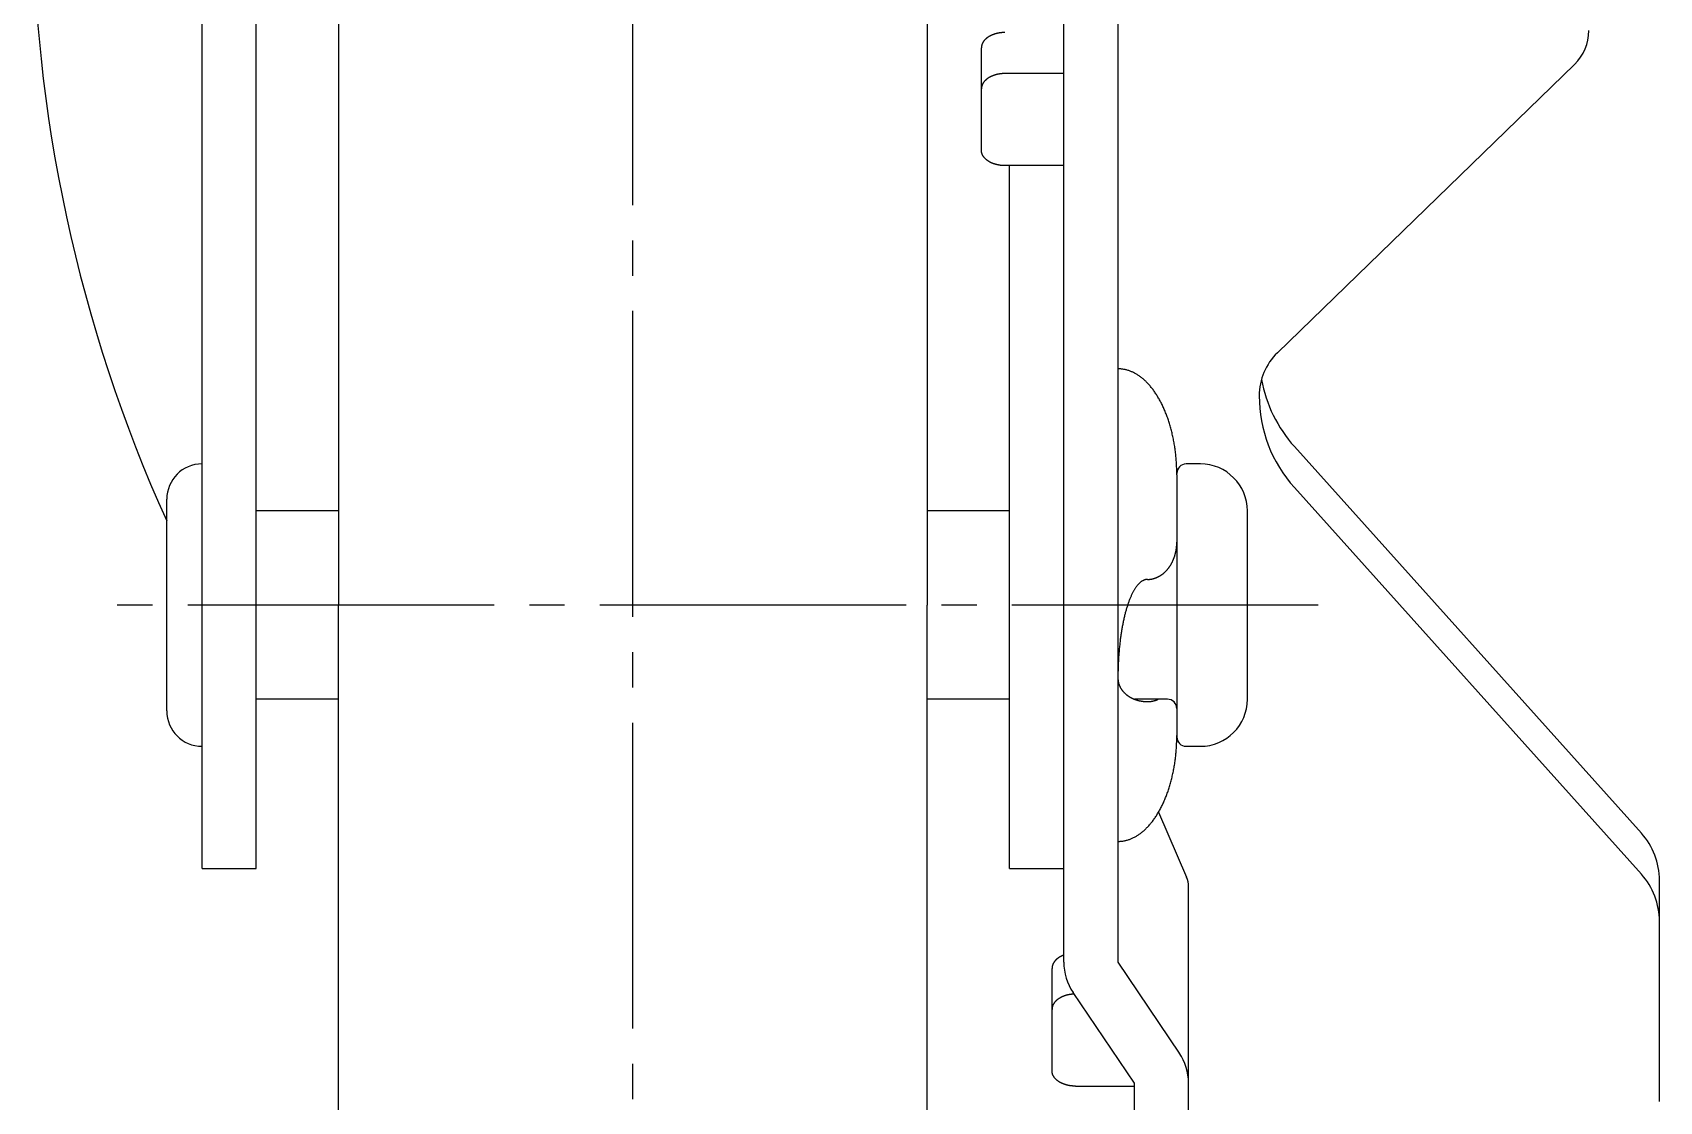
# Model space of a CAD drawing. Extents: x 12 to 284, y 64 to 340.
# Drawn here: x 59.5 to 128.6, y 117.2 to 162.6 of the extents above; entities that cross this region are included whole.
import ezdxf

# ---------------------------------------------------------------- set-up
doc = ezdxf.new("R2010")
doc.units = 0
doc.linetypes.add('CENTER', pattern=[17.5, 13, -1.5, 1.5, -1.5])
doc.layers.get('0').update_dxf_attribs({"linetype": 'CONTINUOUS'})
doc.layers.add('CENTER', color=1, linetype='CENTER')

msp = doc.modelspace()

# ---------------------------------------------------------------- linework, layer by layer
at = {"color": 7, "linetype": 'CONTINUOUS'}
for p, q in [((66.7, 127.053), (66.7, 192.299)), ((69, 127.053), (69, 192.308)), ((103.3, 123.074), (103.3, 192.299)), ((72.5, 186.253), (72.5, 138.253)), ((97.5, 186.253), (97.5, 138.253)), ((105.6, 174.932), (105.6, 123.074)), ((99.8, 157.583), (99.8, 161.935)), ((124.993, 161.232), (112.372, 148.978)), ((103.3, 160.843), (100.8, 160.843)), ((103.3, 156.931), (100.8, 156.931)), ((101, 127.053), (101, 156.931)), ((127.833, 128.559), (113.095, 144.989)), ((108.1, 143.795), (108.1, 132.511)), ((109.1, 144.253), (108.5, 144.253)), ((127.833, 126.815), (113.095, 143.245)), ((65.2, 133.753), (65.2, 142.753)), ((72.5, 142.253), (69, 142.253)), ((101, 142.253), (97.5, 142.253)), ((111.1, 134.253), (111.1, 142.253)), ((72.5, 90.253), (72.5, 138.253)), ((97.5, 90.253), (97.5, 138.253)), ((72.5, 134.253), (69, 134.253)), ((101, 134.253), (97.5, 134.253)), ((107.7, 134.253), (106.302, 134.253)), ((108.5, 132.253), (109.1, 132.253)), ((107.325, 129.453), (108.514, 126.692)), ((66.7, 127.053), (69, 127.053)), ((101, 127.053), (103.3, 127.053)), ((128.6, 117.158), (128.6, 126.556)), ((108.6, 110.942), (108.6, 126.286)), ((105.6, 123.074), (108.205, 119.218)), ((102.8, 118.462), (102.8, 122.814)), ((106.3, 117.931), (103.694, 121.787)), ((103.8, 117.81), (106.3, 117.81)), ((106.3, 111.615), (106.3, 117.931))]:
    msp.add_line(p, q, dxfattribs=at)
for points in [[(100.8, 162.587, 0), (100.787, 162.587, 0), (100.775, 162.587, 0), (100.763, 162.587, 0), (100.751, 162.586, 0), (100.738, 162.586, 0), (100.726, 162.586, 0), (100.714, 162.585, 0), (100.702, 162.584, 0), (100.689, 162.583, 0), (100.677, 162.582, 0), (100.665, 162.581, 0), (100.653, 162.58, 0), (100.641, 162.579, 0), (100.629, 162.578, 0), (100.617, 162.576, 0), (100.604, 162.575, 0), (100.592, 162.573, 0), (100.58, 162.571, 0), (100.569, 162.57, 0), (100.557, 162.568, 0), (100.545, 162.566, 0), (100.533, 162.564, 0), (100.521, 162.561, 0), (100.509, 162.559, 0), (100.498, 162.557, 0), (100.486, 162.554, 0), (100.474, 162.552, 0), (100.463, 162.549, 0), (100.451, 162.546, 0), (100.44, 162.544, 0), (100.428, 162.541, 0), (100.417, 162.538, 0), (100.406, 162.535, 0), (100.394, 162.531, 0), (100.383, 162.528, 0), (100.372, 162.525, 0), (100.361, 162.521, 0), (100.35, 162.518, 0), (100.339, 162.514, 0), (100.328, 162.51, 0), (100.317, 162.506, 0), (100.307, 162.503, 0), (100.296, 162.499, 0), (100.285, 162.495, 0), (100.275, 162.49, 0), (100.265, 162.486, 0), (100.254, 162.482, 0), (100.244, 162.477, 0), (100.234, 162.473, 0), (100.224, 162.468, 0), (100.214, 162.464, 0), (100.204, 162.459, 0), (100.194, 162.454, 0), (100.184, 162.449, 0), (100.175, 162.444, 0), (100.165, 162.439, 0), (100.156, 162.434, 0), (100.146, 162.429, 0), (100.137, 162.424, 0), (100.128, 162.418, 0), (100.119, 162.413, 0), (100.11, 162.407, 0), (100.101, 162.402, 0), (100.092, 162.396, 0), (100.084, 162.391, 0), (100.075, 162.385, 0), (100.067, 162.379, 0), (100.059, 162.373, 0), (100.05, 162.367, 0), (100.042, 162.361, 0), (100.034, 162.355, 0), (100.027, 162.349, 0), (100.019, 162.343, 0), (100.011, 162.336, 0), (100.004, 162.33, 0), (99.996, 162.324, 0), (99.989, 162.317, 0), (99.982, 162.311, 0), (99.975, 162.304, 0), (99.968, 162.298, 0), (99.961, 162.291, 0), (99.955, 162.284, 0), (99.948, 162.277, 0), (99.942, 162.27, 0), (99.936, 162.264, 0), (99.93, 162.257, 0), (99.924, 162.25, 0), (99.918, 162.243, 0), (99.912, 162.236, 0), (99.906, 162.228, 0), (99.901, 162.221, 0), (99.896, 162.214, 0), (99.89, 162.207, 0), (99.885, 162.199, 0), (99.88, 162.192, 0), (99.876, 162.185, 0), (99.871, 162.177, 0), (99.867, 162.17, 0), (99.862, 162.162, 0), (99.858, 162.155, 0), (99.854, 162.147, 0), (99.85, 162.14, 0), (99.846, 162.132, 0), (99.843, 162.125, 0), (99.839, 162.117, 0), (99.836, 162.109, 0), (99.833, 162.101, 0), (99.829, 162.094, 0), (99.827, 162.086, 0), (99.824, 162.078, 0), (99.821, 162.07, 0), (99.819, 162.062, 0), (99.817, 162.055, 0), (99.814, 162.047, 0), (99.812, 162.039, 0), (99.81, 162.031, 0), (99.809, 162.023, 0), (99.807, 162.015, 0), (99.806, 162.007, 0), (99.804, 161.999, 0), (99.803, 161.991, 0), (99.802, 161.983, 0), (99.801, 161.975, 0), (99.801, 161.967, 0), (99.8, 161.959, 0), (99.8, 161.951, 0), (99.8, 161.943, 0), (99.8, 161.935, 0)], [(100.8, 160.843, 0), (100.787, 160.843, 0), (100.775, 160.843, 0), (100.763, 160.843, 0), (100.751, 160.843, 0), (100.738, 160.842, 0), (100.726, 160.842, 0), (100.714, 160.841, 0), (100.702, 160.84, 0), (100.689, 160.839, 0), (100.677, 160.839, 0), (100.665, 160.837, 0), (100.653, 160.836, 0), (100.641, 160.835, 0), (100.629, 160.834, 0), (100.617, 160.832, 0), (100.604, 160.831, 0), (100.592, 160.829, 0), (100.58, 160.828, 0), (100.569, 160.826, 0), (100.557, 160.824, 0), (100.545, 160.822, 0), (100.533, 160.82, 0), (100.521, 160.818, 0), (100.509, 160.815, 0), (100.498, 160.813, 0), (100.486, 160.811, 0), (100.474, 160.808, 0), (100.463, 160.805, 0), (100.451, 160.803, 0), (100.44, 160.8, 0), (100.428, 160.797, 0), (100.417, 160.794, 0), (100.406, 160.791, 0), (100.394, 160.787, 0), (100.383, 160.784, 0), (100.372, 160.781, 0), (100.361, 160.777, 0), (100.35, 160.774, 0), (100.339, 160.77, 0), (100.328, 160.766, 0), (100.317, 160.763, 0), (100.307, 160.759, 0), (100.296, 160.755, 0), (100.285, 160.751, 0), (100.275, 160.746, 0), (100.265, 160.742, 0), (100.254, 160.738, 0), (100.244, 160.734, 0), (100.234, 160.729, 0), (100.224, 160.724, 0), (100.214, 160.72, 0), (100.204, 160.715, 0), (100.194, 160.71, 0), (100.184, 160.705, 0), (100.175, 160.7, 0), (100.165, 160.695, 0), (100.156, 160.69, 0), (100.146, 160.685, 0), (100.137, 160.68, 0), (100.128, 160.675, 0), (100.119, 160.669, 0), (100.11, 160.664, 0), (100.101, 160.658, 0), (100.092, 160.652, 0), (100.084, 160.647, 0), (100.075, 160.641, 0), (100.067, 160.635, 0), (100.059, 160.629, 0), (100.05, 160.623, 0), (100.042, 160.617, 0), (100.034, 160.611, 0), (100.027, 160.605, 0), (100.019, 160.599, 0), (100.011, 160.593, 0), (100.004, 160.586, 0), (99.996, 160.58, 0), (99.989, 160.573, 0), (99.982, 160.567, 0), (99.975, 160.56, 0), (99.968, 160.554, 0), (99.961, 160.547, 0), (99.955, 160.54, 0), (99.948, 160.533, 0), (99.942, 160.527, 0), (99.936, 160.52, 0), (99.93, 160.513, 0), (99.924, 160.506, 0), (99.918, 160.499, 0), (99.912, 160.492, 0), (99.906, 160.485, 0), (99.901, 160.477, 0), (99.896, 160.47, 0), (99.89, 160.463, 0), (99.885, 160.456, 0), (99.88, 160.448, 0), (99.876, 160.441, 0), (99.871, 160.434, 0), (99.867, 160.426, 0), (99.862, 160.419, 0), (99.858, 160.411, 0), (99.854, 160.404, 0), (99.85, 160.396, 0), (99.846, 160.388, 0), (99.843, 160.381, 0), (99.839, 160.373, 0), (99.836, 160.365, 0), (99.833, 160.358, 0), (99.829, 160.35, 0), (99.827, 160.342, 0), (99.824, 160.334, 0), (99.821, 160.326, 0), (99.819, 160.319, 0), (99.817, 160.311, 0), (99.814, 160.303, 0), (99.812, 160.295, 0), (99.81, 160.287, 0), (99.809, 160.279, 0), (99.807, 160.271, 0), (99.806, 160.263, 0), (99.804, 160.255, 0), (99.803, 160.247, 0), (99.802, 160.239, 0), (99.801, 160.231, 0), (99.801, 160.223, 0), (99.8, 160.215, 0), (99.8, 160.207, 0), (99.8, 160.199, 0), (99.8, 160.191, 0)], [(100.8, 156.931, 0), (100.787, 156.931, 0), (100.775, 156.931, 0), (100.763, 156.932, 0), (100.751, 156.932, 0), (100.738, 156.933, 0), (100.726, 156.933, 0), (100.714, 156.934, 0), (100.702, 156.934, 0), (100.689, 156.935, 0), (100.677, 156.936, 0), (100.665, 156.937, 0), (100.653, 156.938, 0), (100.641, 156.94, 0), (100.629, 156.941, 0), (100.617, 156.942, 0), (100.604, 156.944, 0), (100.592, 156.945, 0), (100.58, 156.947, 0), (100.569, 156.949, 0), (100.557, 156.951, 0), (100.545, 156.953, 0), (100.533, 156.955, 0), (100.521, 156.957, 0), (100.509, 156.959, 0), (100.498, 156.962, 0), (100.486, 156.964, 0), (100.474, 156.967, 0), (100.463, 156.969, 0), (100.451, 156.972, 0), (100.44, 156.975, 0), (100.428, 156.978, 0), (100.417, 156.981, 0), (100.406, 156.984, 0), (100.394, 156.987, 0), (100.383, 156.991, 0), (100.372, 156.994, 0), (100.361, 156.997, 0), (100.35, 157.001, 0), (100.339, 157.005, 0), (100.328, 157.008, 0), (100.317, 157.012, 0), (100.307, 157.016, 0), (100.296, 157.02, 0), (100.285, 157.024, 0), (100.275, 157.028, 0), (100.265, 157.032, 0), (100.254, 157.037, 0), (100.244, 157.041, 0), (100.234, 157.046, 0), (100.224, 157.05, 0), (100.214, 157.055, 0), (100.204, 157.06, 0), (100.194, 157.064, 0), (100.184, 157.069, 0), (100.175, 157.074, 0), (100.165, 157.079, 0), (100.156, 157.084, 0), (100.146, 157.09, 0), (100.137, 157.095, 0), (100.128, 157.1, 0), (100.119, 157.106, 0), (100.11, 157.111, 0), (100.101, 157.117, 0), (100.092, 157.122, 0), (100.084, 157.128, 0), (100.075, 157.134, 0), (100.067, 157.14, 0), (100.059, 157.145, 0), (100.05, 157.151, 0), (100.042, 157.157, 0), (100.034, 157.164, 0), (100.027, 157.17, 0), (100.019, 157.176, 0), (100.011, 157.182, 0), (100.004, 157.189, 0), (99.996, 157.195, 0), (99.989, 157.201, 0), (99.982, 157.208, 0), (99.975, 157.214, 0), (99.968, 157.221, 0), (99.961, 157.228, 0), (99.955, 157.234, 0), (99.948, 157.241, 0), (99.942, 157.248, 0), (99.936, 157.255, 0), (99.93, 157.262, 0), (99.924, 157.269, 0), (99.918, 157.276, 0), (99.912, 157.283, 0), (99.906, 157.29, 0), (99.901, 157.297, 0), (99.896, 157.305, 0), (99.89, 157.312, 0), (99.885, 157.319, 0), (99.88, 157.326, 0), (99.876, 157.334, 0), (99.871, 157.341, 0), (99.867, 157.349, 0), (99.862, 157.356, 0), (99.858, 157.364, 0), (99.854, 157.371, 0), (99.85, 157.379, 0), (99.846, 157.386, 0), (99.843, 157.394, 0), (99.839, 157.402, 0), (99.836, 157.409, 0), (99.833, 157.417, 0), (99.829, 157.425, 0), (99.827, 157.433, 0), (99.824, 157.44, 0), (99.821, 157.448, 0), (99.819, 157.456, 0), (99.817, 157.464, 0), (99.814, 157.472, 0), (99.812, 157.48, 0), (99.81, 157.488, 0), (99.809, 157.496, 0), (99.807, 157.503, 0), (99.806, 157.511, 0), (99.804, 157.519, 0), (99.803, 157.527, 0), (99.802, 157.535, 0), (99.801, 157.543, 0), (99.801, 157.551, 0), (99.8, 157.559, 0), (99.8, 157.567, 0), (99.8, 157.575, 0), (99.8, 157.583, 0)], [(108.1, 143.795, 0), (108.099, 143.85, 0), (108.099, 143.905, 0), (108.098, 143.961, 0), (108.097, 144.016, 0), (108.095, 144.071, 0), (108.093, 144.126, 0), (108.09, 144.181, 0), (108.088, 144.236, 0), (108.084, 144.291, 0), (108.081, 144.346, 0), (108.077, 144.401, 0), (108.073, 144.455, 0), (108.068, 144.51, 0), (108.063, 144.564, 0), (108.057, 144.619, 0), (108.052, 144.673, 0), (108.045, 144.727, 0), (108.039, 144.781, 0), (108.032, 144.835, 0), (108.025, 144.888, 0), (108.017, 144.942, 0), (108.009, 144.995, 0), (108.001, 145.048, 0), (107.992, 145.101, 0), (107.983, 145.154, 0), (107.973, 145.206, 0), (107.964, 145.259, 0), (107.953, 145.311, 0), (107.943, 145.363, 0), (107.932, 145.414, 0), (107.921, 145.466, 0), (107.909, 145.517, 0), (107.897, 145.568, 0), (107.885, 145.618, 0), (107.872, 145.669, 0), (107.86, 145.719, 0), (107.846, 145.769, 0), (107.833, 145.818, 0), (107.819, 145.867, 0), (107.804, 145.916, 0), (107.79, 145.965, 0), (107.775, 146.013, 0), (107.76, 146.061, 0), (107.744, 146.108, 0), (107.728, 146.156, 0), (107.712, 146.202, 0), (107.695, 146.249, 0), (107.678, 146.295, 0), (107.661, 146.341, 0), (107.644, 146.386, 0), (107.626, 146.431, 0), (107.608, 146.476, 0), (107.589, 146.52, 0), (107.57, 146.563, 0), (107.551, 146.607, 0), (107.532, 146.65, 0), (107.512, 146.692, 0), (107.493, 146.734, 0), (107.472, 146.776, 0), (107.452, 146.817, 0), (107.431, 146.858, 0), (107.41, 146.898, 0), (107.389, 146.938, 0), (107.367, 146.977, 0), (107.346, 147.016, 0), (107.323, 147.054, 0), (107.301, 147.092, 0), (107.278, 147.129, 0), (107.256, 147.166, 0), (107.233, 147.202, 0), (107.209, 147.238, 0), (107.186, 147.273, 0), (107.162, 147.308, 0), (107.138, 147.342, 0), (107.113, 147.376, 0), (107.089, 147.409, 0), (107.064, 147.442, 0), (107.039, 147.474, 0), (107.014, 147.506, 0), (106.988, 147.537, 0), (106.963, 147.567, 0), (106.937, 147.597, 0), (106.911, 147.626, 0), (106.885, 147.655, 0), (106.858, 147.683, 0), (106.832, 147.71, 0), (106.805, 147.737, 0), (106.778, 147.764, 0), (106.751, 147.789, 0), (106.724, 147.814, 0), (106.696, 147.839, 0), (106.668, 147.863, 0), (106.641, 147.886, 0), (106.613, 147.909, 0), (106.585, 147.931, 0), (106.556, 147.952, 0), (106.528, 147.973, 0), (106.499, 147.993, 0), (106.471, 148.013, 0), (106.442, 148.032, 0), (106.413, 148.05, 0), (106.384, 148.068, 0), (106.355, 148.085, 0), (106.325, 148.101, 0), (106.296, 148.117, 0), (106.266, 148.132, 0), (106.237, 148.146, 0), (106.207, 148.16, 0), (106.177, 148.173, 0), (106.147, 148.186, 0), (106.117, 148.197, 0), (106.087, 148.208, 0), (106.057, 148.219, 0), (106.027, 148.229, 0), (105.997, 148.238, 0), (105.966, 148.246, 0), (105.936, 148.254, 0), (105.906, 148.261, 0), (105.875, 148.267, 0), (105.845, 148.273, 0), (105.814, 148.278, 0), (105.783, 148.283, 0), (105.753, 148.286, 0), (105.722, 148.289, 0), (105.692, 148.292, 0), (105.661, 148.294, 0), (105.63, 148.295, 0), (105.6, 148.295, 0)], [(106.85, 139.343, 0), (106.865, 139.344, 0), (106.88, 139.344, 0), (106.896, 139.344, 0), (106.911, 139.345, 0), (106.926, 139.346, 0), (106.942, 139.348, 0), (106.957, 139.349, 0), (106.972, 139.351, 0), (106.987, 139.353, 0), (107.003, 139.355, 0), (107.018, 139.358, 0), (107.033, 139.361, 0), (107.048, 139.364, 0), (107.063, 139.367, 0), (107.078, 139.37, 0), (107.093, 139.374, 0), (107.108, 139.378, 0), (107.123, 139.382, 0), (107.138, 139.386, 0), (107.153, 139.391, 0), (107.168, 139.396, 0), (107.183, 139.401, 0), (107.198, 139.406, 0), (107.212, 139.412, 0), (107.227, 139.417, 0), (107.242, 139.423, 0), (107.256, 139.429, 0), (107.271, 139.436, 0), (107.285, 139.443, 0), (107.299, 139.449, 0), (107.314, 139.457, 0), (107.328, 139.464, 0), (107.342, 139.471, 0), (107.356, 139.479, 0), (107.37, 139.487, 0), (107.384, 139.495, 0), (107.398, 139.504, 0), (107.412, 139.512, 0), (107.425, 139.521, 0), (107.439, 139.53, 0), (107.452, 139.54, 0), (107.466, 139.549, 0), (107.479, 139.559, 0), (107.492, 139.569, 0), (107.505, 139.579, 0), (107.518, 139.589, 0), (107.531, 139.599, 0), (107.544, 139.61, 0), (107.557, 139.621, 0), (107.569, 139.632, 0), (107.582, 139.643, 0), (107.594, 139.655, 0), (107.606, 139.667, 0), (107.619, 139.678, 0), (107.631, 139.69, 0), (107.643, 139.703, 0), (107.654, 139.715, 0), (107.666, 139.728, 0), (107.678, 139.74, 0), (107.689, 139.753, 0), (107.7, 139.767, 0), (107.711, 139.78, 0), (107.723, 139.793, 0), (107.733, 139.807, 0), (107.744, 139.821, 0), (107.755, 139.835, 0), (107.765, 139.849, 0), (107.776, 139.863, 0), (107.786, 139.878, 0), (107.796, 139.892, 0), (107.806, 139.907, 0), (107.816, 139.922, 0), (107.825, 139.937, 0), (107.835, 139.952, 0), (107.844, 139.968, 0), (107.854, 139.983, 0), (107.863, 139.999, 0), (107.872, 140.015, 0), (107.88, 140.031, 0), (107.889, 140.047, 0), (107.897, 140.063, 0), (107.906, 140.079, 0), (107.914, 140.096, 0), (107.922, 140.112, 0), (107.93, 140.129, 0), (107.937, 140.146, 0), (107.945, 140.163, 0), (107.952, 140.18, 0), (107.959, 140.197, 0), (107.966, 140.214, 0), (107.973, 140.232, 0), (107.98, 140.249, 0), (107.986, 140.267, 0), (107.992, 140.285, 0), (107.998, 140.302, 0), (108.004, 140.32, 0), (108.01, 140.338, 0), (108.016, 140.356, 0), (108.021, 140.375, 0), (108.026, 140.393, 0), (108.032, 140.411, 0), (108.036, 140.43, 0), (108.041, 140.448, 0), (108.046, 140.467, 0), (108.05, 140.485, 0), (108.054, 140.504, 0), (108.058, 140.523, 0), (108.062, 140.541, 0), (108.066, 140.56, 0), (108.069, 140.579, 0), (108.072, 140.598, 0), (108.076, 140.617, 0), (108.078, 140.636, 0), (108.081, 140.655, 0), (108.084, 140.675, 0), (108.086, 140.694, 0), (108.088, 140.713, 0), (108.09, 140.732, 0), (108.092, 140.752, 0), (108.094, 140.771, 0), (108.095, 140.79, 0), (108.096, 140.81, 0), (108.097, 140.829, 0), (108.098, 140.848, 0), (108.099, 140.868, 0), (108.099, 140.887, 0), (108.099, 140.907, 0), (108.1, 140.926, 0)], [(106.85, 139.343, 0), (106.834, 139.343, 0), (106.819, 139.342, 0), (106.804, 139.341, 0), (106.788, 139.338, 0), (106.773, 139.336, 0), (106.758, 139.332, 0), (106.742, 139.328, 0), (106.727, 139.323, 0), (106.712, 139.318, 0), (106.697, 139.312, 0), (106.681, 139.305, 0), (106.666, 139.298, 0), (106.651, 139.29, 0), (106.636, 139.282, 0), (106.621, 139.272, 0), (106.606, 139.263, 0), (106.591, 139.252, 0), (106.576, 139.241, 0), (106.561, 139.23, 0), (106.546, 139.218, 0), (106.531, 139.205, 0), (106.516, 139.191, 0), (106.501, 139.177, 0), (106.487, 139.163, 0), (106.472, 139.147, 0), (106.457, 139.131, 0), (106.443, 139.115, 0), (106.428, 139.098, 0), (106.414, 139.08, 0), (106.4, 139.062, 0), (106.385, 139.043, 0), (106.371, 139.024, 0), (106.357, 139.004, 0), (106.343, 138.983, 0), (106.329, 138.962, 0), (106.315, 138.94, 0), (106.301, 138.918, 0), (106.288, 138.895, 0), (106.274, 138.872, 0), (106.26, 138.848, 0), (106.247, 138.823, 0), (106.233, 138.798, 0), (106.22, 138.772, 0), (106.207, 138.746, 0), (106.194, 138.719, 0), (106.181, 138.692, 0), (106.168, 138.664, 0), (106.155, 138.636, 0), (106.142, 138.607, 0), (106.13, 138.577, 0), (106.117, 138.547, 0), (106.105, 138.517, 0), (106.093, 138.486, 0), (106.081, 138.455, 0), (106.068, 138.423, 0), (106.057, 138.39, 0), (106.045, 138.357, 0), (106.033, 138.324, 0), (106.022, 138.29, 0), (106.01, 138.256, 0), (105.999, 138.221, 0), (105.988, 138.185, 0), (105.977, 138.15, 0), (105.966, 138.113, 0), (105.955, 138.077, 0), (105.944, 138.04, 0), (105.934, 138.002, 0), (105.923, 137.964, 0), (105.913, 137.926, 0), (105.903, 137.887, 0), (105.893, 137.848, 0), (105.883, 137.808, 0), (105.874, 137.768, 0), (105.864, 137.728, 0), (105.855, 137.687, 0), (105.846, 137.646, 0), (105.836, 137.604, 0), (105.828, 137.562, 0), (105.819, 137.52, 0), (105.81, 137.477, 0), (105.802, 137.434, 0), (105.794, 137.391, 0), (105.785, 137.347, 0), (105.777, 137.303, 0), (105.77, 137.259, 0), (105.762, 137.214, 0), (105.754, 137.169, 0), (105.747, 137.124, 0), (105.74, 137.078, 0), (105.733, 137.032, 0), (105.726, 136.986, 0), (105.72, 136.94, 0), (105.713, 136.893, 0), (105.707, 136.846, 0), (105.701, 136.799, 0), (105.695, 136.751, 0), (105.689, 136.703, 0), (105.683, 136.655, 0), (105.678, 136.607, 0), (105.673, 136.559, 0), (105.668, 136.51, 0), (105.663, 136.461, 0), (105.658, 136.412, 0), (105.653, 136.363, 0), (105.649, 136.314, 0), (105.645, 136.264, 0), (105.641, 136.214, 0), (105.637, 136.164, 0), (105.633, 136.114, 0), (105.63, 136.064, 0), (105.627, 136.014, 0), (105.624, 135.963, 0), (105.621, 135.913, 0), (105.618, 135.862, 0), (105.615, 135.811, 0), (105.613, 135.76, 0), (105.611, 135.709, 0), (105.609, 135.658, 0), (105.607, 135.607, 0), (105.606, 135.556, 0), (105.604, 135.504, 0), (105.603, 135.453, 0), (105.602, 135.402, 0), (105.601, 135.35, 0), (105.6, 135.299, 0), (105.6, 135.247, 0), (105.6, 135.196, 0), (105.6, 135.144, 0)], [(105.6, 135.144, 0), (105.6, 135.132, 0), (105.6, 135.12, 0), (105.6, 135.107, 0), (105.601, 135.095, 0), (105.602, 135.083, 0), (105.603, 135.071, 0), (105.604, 135.059, 0), (105.606, 135.047, 0), (105.607, 135.034, 0), (105.609, 135.022, 0), (105.611, 135.01, 0), (105.613, 134.998, 0), (105.616, 134.986, 0), (105.618, 134.974, 0), (105.621, 134.962, 0), (105.624, 134.95, 0), (105.627, 134.938, 0), (105.63, 134.926, 0), (105.634, 134.914, 0), (105.637, 134.902, 0), (105.641, 134.89, 0), (105.645, 134.879, 0), (105.649, 134.867, 0), (105.654, 134.855, 0), (105.658, 134.844, 0), (105.663, 134.832, 0), (105.668, 134.82, 0), (105.673, 134.809, 0), (105.679, 134.797, 0), (105.684, 134.786, 0), (105.69, 134.775, 0), (105.695, 134.763, 0), (105.701, 134.752, 0), (105.708, 134.741, 0), (105.714, 134.73, 0), (105.721, 134.719, 0), (105.727, 134.708, 0), (105.734, 134.697, 0), (105.741, 134.686, 0), (105.748, 134.675, 0), (105.756, 134.664, 0), (105.763, 134.654, 0), (105.771, 134.643, 0), (105.779, 134.633, 0), (105.787, 134.622, 0), (105.795, 134.612, 0), (105.803, 134.602, 0), (105.812, 134.591, 0), (105.821, 134.581, 0), (105.829, 134.571, 0), (105.838, 134.561, 0), (105.847, 134.551, 0), (105.857, 134.542, 0), (105.866, 134.532, 0), (105.876, 134.523, 0), (105.886, 134.513, 0), (105.895, 134.504, 0), (105.905, 134.494, 0), (105.916, 134.485, 0), (105.926, 134.476, 0), (105.936, 134.467, 0), (105.947, 134.458, 0), (105.958, 134.45, 0), (105.969, 134.441, 0), (105.979, 134.432, 0), (105.991, 134.424, 0), (106.002, 134.416, 0), (106.013, 134.407, 0), (106.025, 134.399, 0), (106.036, 134.391, 0), (106.048, 134.383, 0), (106.06, 134.375, 0), (106.072, 134.368, 0), (106.084, 134.36, 0), (106.096, 134.353, 0), (106.109, 134.346, 0), (106.121, 134.338, 0), (106.134, 134.331, 0), (106.146, 134.324, 0), (106.159, 134.318, 0), (106.172, 134.311, 0), (106.185, 134.304, 0), (106.198, 134.298, 0), (106.211, 134.292, 0), (106.225, 134.285, 0), (106.238, 134.279, 0), (106.252, 134.274, 0), (106.265, 134.268, 0), (106.279, 134.262, 0), (106.293, 134.257, 0), (106.306, 134.251, 0), (106.32, 134.246, 0), (106.334, 134.241, 0), (106.348, 134.236, 0), (106.363, 134.231, 0), (106.377, 134.226, 0), (106.391, 134.222, 0), (106.405, 134.217, 0), (106.42, 134.213, 0), (106.434, 134.209, 0), (106.449, 134.205, 0), (106.463, 134.201, 0), (106.478, 134.197, 0), (106.493, 134.194, 0), (106.508, 134.191, 0), (106.523, 134.187, 0), (106.537, 134.184, 0), (106.552, 134.181, 0), (106.567, 134.178, 0), (106.582, 134.176, 0), (106.597, 134.173, 0), (106.613, 134.171, 0), (106.628, 134.168, 0), (106.643, 134.166, 0), (106.658, 134.164, 0), (106.673, 134.163, 0), (106.689, 134.161, 0), (106.704, 134.159, 0), (106.719, 134.158, 0), (106.734, 134.157, 0), (106.75, 134.156, 0), (106.765, 134.155, 0), (106.781, 134.154, 0), (106.796, 134.154, 0), (106.811, 134.153, 0), (106.827, 134.153, 0), (106.842, 134.153, 0), (106.858, 134.153, 0)], [(106.85, 134.153, 0), (106.854, 134.153, 0), (106.857, 134.153, 0), (106.861, 134.153, 0), (106.865, 134.153, 0), (106.868, 134.153, 0), (106.872, 134.153, 0), (106.876, 134.153, 0), (106.88, 134.153, 0), (106.883, 134.153, 0), (106.887, 134.153, 0), (106.891, 134.153, 0), (106.894, 134.154, 0), (106.898, 134.154, 0), (106.902, 134.154, 0), (106.905, 134.154, 0), (106.909, 134.154, 0), (106.913, 134.154, 0), (106.916, 134.155, 0), (106.92, 134.155, 0), (106.924, 134.155, 0), (106.927, 134.155, 0), (106.931, 134.156, 0), (106.935, 134.156, 0), (106.939, 134.156, 0), (106.942, 134.156, 0), (106.946, 134.157, 0), (106.95, 134.157, 0), (106.953, 134.157, 0), (106.957, 134.158, 0), (106.961, 134.158, 0), (106.964, 134.158, 0), (106.968, 134.159, 0), (106.972, 134.159, 0), (106.975, 134.16, 0), (106.979, 134.16, 0), (106.983, 134.16, 0), (106.986, 134.161, 0), (106.99, 134.161, 0), (106.994, 134.162, 0), (106.997, 134.162, 0), (107.001, 134.163, 0), (107.005, 134.163, 0), (107.008, 134.164, 0), (107.012, 134.164, 0), (107.016, 134.165, 0), (107.019, 134.165, 0), (107.023, 134.166, 0), (107.027, 134.167, 0), (107.03, 134.167, 0), (107.034, 134.168, 0), (107.038, 134.168, 0), (107.041, 134.169, 0), (107.045, 134.17, 0), (107.049, 134.17, 0), (107.052, 134.171, 0), (107.056, 134.172, 0), (107.059, 134.172, 0), (107.063, 134.173, 0), (107.067, 134.174, 0), (107.07, 134.175, 0), (107.074, 134.175, 0), (107.078, 134.176, 0), (107.081, 134.177, 0), (107.085, 134.178, 0), (107.088, 134.178, 0), (107.092, 134.179, 0), (107.096, 134.18, 0), (107.099, 134.181, 0), (107.103, 134.182, 0), (107.107, 134.183, 0), (107.11, 134.183, 0), (107.114, 134.184, 0), (107.117, 134.185, 0), (107.121, 134.186, 0), (107.125, 134.187, 0), (107.128, 134.188, 0), (107.132, 134.189, 0), (107.135, 134.19, 0), (107.139, 134.191, 0), (107.143, 134.192, 0), (107.146, 134.193, 0), (107.15, 134.194, 0), (107.153, 134.195, 0), (107.157, 134.196, 0), (107.161, 134.197, 0), (107.164, 134.198, 0), (107.168, 134.199, 0), (107.171, 134.2, 0), (107.175, 134.201, 0), (107.178, 134.202, 0), (107.182, 134.203, 0), (107.186, 134.204, 0), (107.189, 134.206, 0), (107.193, 134.207, 0), (107.196, 134.208, 0), (107.2, 134.209, 0), (107.203, 134.21, 0), (107.207, 134.211, 0), (107.21, 134.213, 0), (107.214, 134.214, 0), (107.217, 134.215, 0), (107.221, 134.216, 0), (107.224, 134.218, 0), (107.228, 134.219, 0), (107.231, 134.22, 0), (107.235, 134.221, 0), (107.239, 134.223, 0), (107.242, 134.224, 0), (107.246, 134.225, 0), (107.249, 134.227, 0), (107.253, 134.228, 0), (107.256, 134.229, 0), (107.26, 134.231, 0), (107.263, 134.232, 0), (107.266, 134.234, 0), (107.27, 134.235, 0), (107.273, 134.236, 0), (107.277, 134.238, 0), (107.28, 134.239, 0), (107.284, 134.241, 0), (107.287, 134.242, 0), (107.291, 134.244, 0), (107.294, 134.245, 0), (107.298, 134.247, 0), (107.301, 134.248, 0), (107.305, 134.25, 0), (107.308, 134.251, 0), (107.311, 134.253, 0)], [(105.6, 128.211, 0), (105.63, 128.211, 0), (105.661, 128.212, 0), (105.692, 128.214, 0), (105.722, 128.216, 0), (105.753, 128.219, 0), (105.783, 128.223, 0), (105.814, 128.227, 0), (105.845, 128.232, 0), (105.875, 128.238, 0), (105.906, 128.244, 0), (105.936, 128.251, 0), (105.966, 128.259, 0), (105.997, 128.268, 0), (106.027, 128.277, 0), (106.057, 128.287, 0), (106.087, 128.297, 0), (106.117, 128.308, 0), (106.147, 128.32, 0), (106.177, 128.332, 0), (106.207, 128.345, 0), (106.237, 128.359, 0), (106.266, 128.374, 0), (106.296, 128.389, 0), (106.325, 128.404, 0), (106.355, 128.421, 0), (106.384, 128.438, 0), (106.413, 128.455, 0), (106.442, 128.474, 0), (106.471, 128.493, 0), (106.499, 128.512, 0), (106.528, 128.532, 0), (106.556, 128.553, 0), (106.585, 128.575, 0), (106.613, 128.597, 0), (106.641, 128.619, 0), (106.668, 128.643, 0), (106.696, 128.667, 0), (106.724, 128.691, 0), (106.751, 128.716, 0), (106.778, 128.742, 0), (106.805, 128.768, 0), (106.832, 128.795, 0), (106.858, 128.823, 0), (106.885, 128.851, 0), (106.911, 128.879, 0), (106.937, 128.909, 0), (106.963, 128.939, 0), (106.988, 128.969, 0), (107.014, 129, 0), (107.039, 129.031, 0), (107.064, 129.063, 0), (107.089, 129.096, 0), (107.113, 129.129, 0), (107.138, 129.163, 0), (107.162, 129.197, 0), (107.186, 129.232, 0), (107.209, 129.267, 0), (107.233, 129.303, 0), (107.256, 129.339, 0), (107.278, 129.376, 0), (107.301, 129.414, 0), (107.323, 129.451, 0), (107.346, 129.49, 0), (107.367, 129.529, 0), (107.389, 129.568, 0), (107.41, 129.608, 0), (107.431, 129.648, 0), (107.452, 129.689, 0), (107.472, 129.73, 0), (107.493, 129.771, 0), (107.512, 129.813, 0), (107.532, 129.856, 0), (107.551, 129.899, 0), (107.57, 129.942, 0), (107.589, 129.986, 0), (107.608, 130.03, 0), (107.626, 130.074, 0), (107.644, 130.119, 0), (107.661, 130.165, 0), (107.678, 130.21, 0), (107.695, 130.257, 0), (107.712, 130.303, 0), (107.728, 130.35, 0), (107.744, 130.397, 0), (107.76, 130.445, 0), (107.775, 130.493, 0), (107.79, 130.541, 0), (107.804, 130.589, 0), (107.819, 130.638, 0), (107.833, 130.687, 0), (107.846, 130.737, 0), (107.86, 130.787, 0), (107.872, 130.837, 0), (107.885, 130.887, 0), (107.897, 130.938, 0), (107.909, 130.988, 0), (107.921, 131.04, 0), (107.932, 131.091, 0), (107.943, 131.143, 0), (107.953, 131.195, 0), (107.964, 131.247, 0), (107.973, 131.299, 0), (107.983, 131.352, 0), (107.992, 131.404, 0), (108.001, 131.457, 0), (108.009, 131.51, 0), (108.017, 131.564, 0), (108.025, 131.617, 0), (108.032, 131.671, 0), (108.039, 131.725, 0), (108.045, 131.779, 0), (108.052, 131.833, 0), (108.057, 131.887, 0), (108.063, 131.941, 0), (108.068, 131.996, 0), (108.073, 132.05, 0), (108.077, 132.105, 0), (108.081, 132.16, 0), (108.084, 132.215, 0), (108.088, 132.269, 0), (108.09, 132.324, 0), (108.093, 132.38, 0), (108.095, 132.435, 0), (108.097, 132.49, 0), (108.098, 132.545, 0), (108.099, 132.6, 0), (108.099, 132.655, 0), (108.1, 132.711, 0)], [(103.3, 123.379, 0), (103.292, 123.376, 0), (103.285, 123.373, 0), (103.278, 123.371, 0), (103.272, 123.368, 0), (103.265, 123.365, 0), (103.258, 123.362, 0), (103.251, 123.359, 0), (103.244, 123.356, 0), (103.237, 123.353, 0), (103.23, 123.35, 0), (103.224, 123.347, 0), (103.217, 123.344, 0), (103.21, 123.341, 0), (103.204, 123.338, 0), (103.197, 123.335, 0), (103.191, 123.331, 0), (103.184, 123.328, 0), (103.178, 123.325, 0), (103.172, 123.321, 0), (103.165, 123.318, 0), (103.159, 123.315, 0), (103.153, 123.311, 0), (103.146, 123.308, 0), (103.14, 123.304, 0), (103.134, 123.301, 0), (103.128, 123.297, 0), (103.122, 123.294, 0), (103.116, 123.29, 0), (103.11, 123.286, 0), (103.104, 123.283, 0), (103.098, 123.279, 0), (103.092, 123.275, 0), (103.087, 123.271, 0), (103.081, 123.267, 0), (103.075, 123.264, 0), (103.07, 123.26, 0), (103.064, 123.256, 0), (103.059, 123.252, 0), (103.053, 123.248, 0), (103.048, 123.244, 0), (103.042, 123.24, 0), (103.037, 123.236, 0), (103.032, 123.232, 0), (103.027, 123.228, 0), (103.021, 123.224, 0), (103.016, 123.219, 0), (103.011, 123.215, 0), (103.006, 123.211, 0), (103.001, 123.207, 0), (102.996, 123.202, 0), (102.992, 123.198, 0), (102.987, 123.194, 0), (102.982, 123.189, 0), (102.977, 123.185, 0), (102.973, 123.181, 0), (102.968, 123.176, 0), (102.964, 123.172, 0), (102.959, 123.167, 0), (102.955, 123.163, 0), (102.95, 123.158, 0), (102.946, 123.154, 0), (102.942, 123.149, 0), (102.938, 123.145, 0), (102.934, 123.14, 0), (102.929, 123.135, 0), (102.925, 123.131, 0), (102.922, 123.126, 0), (102.918, 123.121, 0), (102.914, 123.117, 0), (102.91, 123.112, 0), (102.906, 123.107, 0), (102.903, 123.102, 0), (102.899, 123.098, 0), (102.896, 123.093, 0), (102.892, 123.088, 0), (102.889, 123.083, 0), (102.885, 123.078, 0), (102.882, 123.073, 0), (102.879, 123.068, 0), (102.876, 123.064, 0), (102.873, 123.059, 0), (102.87, 123.054, 0), (102.867, 123.049, 0), (102.864, 123.044, 0), (102.861, 123.039, 0), (102.858, 123.034, 0), (102.855, 123.029, 0), (102.853, 123.024, 0), (102.85, 123.019, 0), (102.848, 123.013, 0), (102.845, 123.008, 0), (102.843, 123.003, 0), (102.84, 122.998, 0), (102.838, 122.993, 0), (102.836, 122.988, 0), (102.834, 122.983, 0), (102.832, 122.978, 0), (102.83, 122.972, 0), (102.828, 122.967, 0), (102.826, 122.962, 0), (102.824, 122.957, 0), (102.822, 122.952, 0), (102.82, 122.946, 0), (102.819, 122.941, 0), (102.817, 122.936, 0), (102.816, 122.931, 0), (102.814, 122.925, 0), (102.813, 122.92, 0), (102.812, 122.915, 0), (102.81, 122.91, 0), (102.809, 122.904, 0), (102.808, 122.899, 0), (102.807, 122.894, 0), (102.806, 122.889, 0), (102.805, 122.883, 0), (102.804, 122.878, 0), (102.804, 122.873, 0), (102.803, 122.867, 0), (102.802, 122.862, 0), (102.802, 122.857, 0), (102.801, 122.851, 0), (102.801, 122.846, 0), (102.8, 122.841, 0), (102.8, 122.835, 0), (102.8, 122.83, 0), (102.8, 122.825, 0), (102.8, 122.819, 0), (102.8, 122.814, 0)], [(103.738, 121.721, 0), (103.726, 121.72, 0), (103.715, 121.72, 0), (103.703, 121.719, 0), (103.691, 121.718, 0), (103.679, 121.717, 0), (103.668, 121.716, 0), (103.656, 121.715, 0), (103.644, 121.714, 0), (103.633, 121.713, 0), (103.621, 121.712, 0), (103.61, 121.71, 0), (103.598, 121.709, 0), (103.587, 121.707, 0), (103.575, 121.706, 0), (103.564, 121.704, 0), (103.552, 121.702, 0), (103.541, 121.7, 0), (103.529, 121.698, 0), (103.518, 121.696, 0), (103.507, 121.694, 0), (103.495, 121.691, 0), (103.484, 121.689, 0), (103.473, 121.686, 0), (103.462, 121.684, 0), (103.451, 121.681, 0), (103.44, 121.679, 0), (103.429, 121.676, 0), (103.418, 121.673, 0), (103.407, 121.67, 0), (103.396, 121.667, 0), (103.385, 121.664, 0), (103.375, 121.66, 0), (103.364, 121.657, 0), (103.354, 121.654, 0), (103.343, 121.65, 0), (103.333, 121.647, 0), (103.322, 121.643, 0), (103.312, 121.639, 0), (103.302, 121.636, 0), (103.291, 121.632, 0), (103.281, 121.628, 0), (103.271, 121.624, 0), (103.261, 121.62, 0), (103.251, 121.615, 0), (103.242, 121.611, 0), (103.232, 121.607, 0), (103.222, 121.602, 0), (103.213, 121.598, 0), (103.203, 121.593, 0), (103.194, 121.589, 0), (103.184, 121.584, 0), (103.175, 121.579, 0), (103.166, 121.575, 0), (103.157, 121.57, 0), (103.148, 121.565, 0), (103.139, 121.56, 0), (103.13, 121.554, 0), (103.121, 121.549, 0), (103.113, 121.544, 0), (103.104, 121.539, 0), (103.096, 121.533, 0), (103.087, 121.528, 0), (103.079, 121.522, 0), (103.071, 121.517, 0), (103.063, 121.511, 0), (103.055, 121.506, 0), (103.047, 121.5, 0), (103.04, 121.494, 0), (103.032, 121.488, 0), (103.024, 121.482, 0), (103.017, 121.476, 0), (103.01, 121.47, 0), (103.003, 121.464, 0), (102.996, 121.458, 0), (102.989, 121.452, 0), (102.982, 121.445, 0), (102.975, 121.439, 0), (102.968, 121.433, 0), (102.962, 121.426, 0), (102.956, 121.42, 0), (102.949, 121.413, 0), (102.943, 121.407, 0), (102.937, 121.4, 0), (102.931, 121.393, 0), (102.925, 121.387, 0), (102.92, 121.38, 0), (102.914, 121.373, 0), (102.909, 121.366, 0), (102.903, 121.36, 0), (102.898, 121.353, 0), (102.893, 121.346, 0), (102.888, 121.339, 0), (102.884, 121.332, 0), (102.879, 121.325, 0), (102.874, 121.318, 0), (102.87, 121.31, 0), (102.866, 121.303, 0), (102.861, 121.296, 0), (102.857, 121.289, 0), (102.854, 121.282, 0), (102.85, 121.274, 0), (102.846, 121.267, 0), (102.843, 121.26, 0), (102.839, 121.252, 0), (102.836, 121.245, 0), (102.833, 121.237, 0), (102.83, 121.23, 0), (102.827, 121.223, 0), (102.825, 121.215, 0), (102.822, 121.208, 0), (102.82, 121.2, 0), (102.817, 121.192, 0), (102.815, 121.185, 0), (102.813, 121.177, 0), (102.811, 121.17, 0), (102.81, 121.162, 0), (102.808, 121.154, 0), (102.807, 121.147, 0), (102.805, 121.139, 0), (102.804, 121.132, 0), (102.803, 121.124, 0), (102.802, 121.116, 0), (102.801, 121.109, 0), (102.801, 121.101, 0), (102.8, 121.093, 0), (102.8, 121.086, 0), (102.8, 121.078, 0), (102.8, 121.07, 0)], [(103.8, 117.81, 0), (103.787, 117.81, 0), (103.775, 117.81, 0), (103.763, 117.81, 0), (103.751, 117.811, 0), (103.738, 117.811, 0), (103.726, 117.812, 0), (103.714, 117.812, 0), (103.702, 117.813, 0), (103.689, 117.814, 0), (103.677, 117.815, 0), (103.665, 117.816, 0), (103.653, 117.817, 0), (103.641, 117.818, 0), (103.629, 117.82, 0), (103.617, 117.821, 0), (103.604, 117.823, 0), (103.592, 117.824, 0), (103.58, 117.826, 0), (103.569, 117.828, 0), (103.557, 117.83, 0), (103.545, 117.832, 0), (103.533, 117.834, 0), (103.521, 117.836, 0), (103.509, 117.838, 0), (103.498, 117.84, 0), (103.486, 117.843, 0), (103.474, 117.846, 0), (103.463, 117.848, 0), (103.451, 117.851, 0), (103.44, 117.854, 0), (103.428, 117.857, 0), (103.417, 117.86, 0), (103.406, 117.863, 0), (103.394, 117.866, 0), (103.383, 117.869, 0), (103.372, 117.873, 0), (103.361, 117.876, 0), (103.35, 117.88, 0), (103.339, 117.883, 0), (103.328, 117.887, 0), (103.317, 117.891, 0), (103.307, 117.895, 0), (103.296, 117.899, 0), (103.285, 117.903, 0), (103.275, 117.907, 0), (103.265, 117.911, 0), (103.254, 117.916, 0), (103.244, 117.92, 0), (103.234, 117.924, 0), (103.224, 117.929, 0), (103.214, 117.934, 0), (103.204, 117.938, 0), (103.194, 117.943, 0), (103.184, 117.948, 0), (103.175, 117.953, 0), (103.165, 117.958, 0), (103.156, 117.963, 0), (103.146, 117.968, 0), (103.137, 117.974, 0), (103.128, 117.979, 0), (103.119, 117.984, 0), (103.11, 117.99, 0), (103.101, 117.995, 0), (103.092, 118.001, 0), (103.084, 118.007, 0), (103.075, 118.012, 0), (103.067, 118.018, 0), (103.059, 118.024, 0), (103.05, 118.03, 0), (103.042, 118.036, 0), (103.034, 118.042, 0), (103.027, 118.048, 0), (103.019, 118.055, 0), (103.011, 118.061, 0), (103.004, 118.067, 0), (102.996, 118.074, 0), (102.989, 118.08, 0), (102.982, 118.087, 0), (102.975, 118.093, 0), (102.968, 118.1, 0), (102.961, 118.107, 0), (102.955, 118.113, 0), (102.948, 118.12, 0), (102.942, 118.127, 0), (102.936, 118.134, 0), (102.929, 118.141, 0), (102.923, 118.148, 0), (102.918, 118.155, 0), (102.912, 118.162, 0), (102.906, 118.169, 0), (102.901, 118.176, 0), (102.896, 118.183, 0), (102.89, 118.191, 0), (102.885, 118.198, 0), (102.88, 118.205, 0), (102.876, 118.213, 0), (102.871, 118.22, 0), (102.867, 118.227, 0), (102.862, 118.235, 0), (102.858, 118.242, 0), (102.854, 118.25, 0), (102.85, 118.258, 0), (102.846, 118.265, 0), (102.843, 118.273, 0), (102.839, 118.28, 0), (102.836, 118.288, 0), (102.833, 118.296, 0), (102.83, 118.304, 0), (102.827, 118.311, 0), (102.824, 118.319, 0), (102.821, 118.327, 0), (102.819, 118.335, 0), (102.816, 118.343, 0), (102.814, 118.351, 0), (102.812, 118.358, 0), (102.81, 118.366, 0), (102.809, 118.374, 0), (102.807, 118.382, 0), (102.806, 118.39, 0), (102.804, 118.398, 0), (102.803, 118.406, 0), (102.802, 118.414, 0), (102.801, 118.422, 0), (102.801, 118.43, 0), (102.8, 118.438, 0), (102.8, 118.446, 0), (102.8, 118.454, 0), (102.8, 118.462, 0)]]:
    msp.add_polyline3d(points, dxfattribs=at)
for centre, radius, start, end in [((123.762, 168.288), 64.263, 180, 204.31418), ((123.6, 162.667), 2, 314.15613, 0), ((114.146, 147.151), 2.546, 134.15613, 180), ((117.449, 148.895), 5.85, 190.36969, 221.89265), ((117.449, 147.151), 5.85, 180, 221.89265), ((66.7, 142.753), 1.5, 90, 180), ((108.5, 143.853), 0.4, 90, 180), ((109.1, 142.253), 2, 0, 90), ((107.7, 133.853), 0.4, 0, 90), ((109.1, 134.253), 2, 270, 0), ((66.7, 133.753), 1.5, 180, 270), ((108.5, 132.653), 0.4, 180, 270), ((125.6, 126.556), 3, 0, 41.89265), ((107.597, 126.286), 1.002, 0, 23.85741), ((125.6, 124.812), 3, 0, 41.89265), ((105.6, 123.074), 2.3, 180, 214.04891), ((106.3, 117.931), 2.3, 0, 34.04891)]:
    msp.add_arc(centre, radius, start, end, dxfattribs=at)
at = {"layer": 'CENTER', "color": 1, "linetype": 'CENTER'}
for p, q in [((85, 85.253), (85, 213.253)), ((114.1, 138.253), (62.2, 138.253))]:
    msp.add_line(p, q, dxfattribs=at)

doc.saveas('drawing.dxf')
